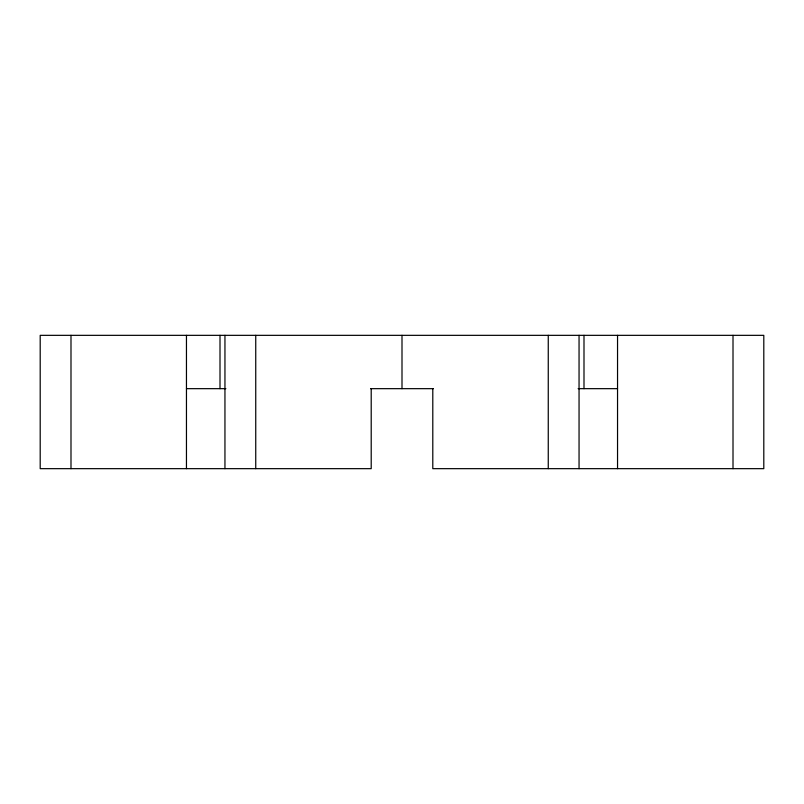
<?xml version="1.0" encoding="UTF-8"?>
<svg xmlns="http://www.w3.org/2000/svg" width="804" height="804" viewBox="0 0 804 804"><rect width="100%" height="100%" fill="white"/><g stroke="black" fill="none" stroke-linecap="round" stroke-linejoin="round"><path stroke-width="1.21" d="M186.458 388.664L225.874 388.664M370.574 388.664L433.426 388.664M578.126 388.664L617.542 388.664M733.007 335.338L733.007 468.662M617.542 335.338L617.542 468.662M583.995 335.338L583.995 388.664M579.051 335.338L579.051 468.662M548.258 335.338L548.258 468.662M432.793 388.664L432.793 468.662L763.8 468.662L763.8 335.338L40.2 335.338L40.2 468.662L371.207 468.662L371.207 388.664M402 335.338L402 388.664M255.742 335.338L255.742 468.662M224.949 335.338L224.949 468.662M220.005 335.338L220.005 388.664M186.458 335.338L186.458 468.662M70.993 335.338L70.993 468.662"/></g></svg>
